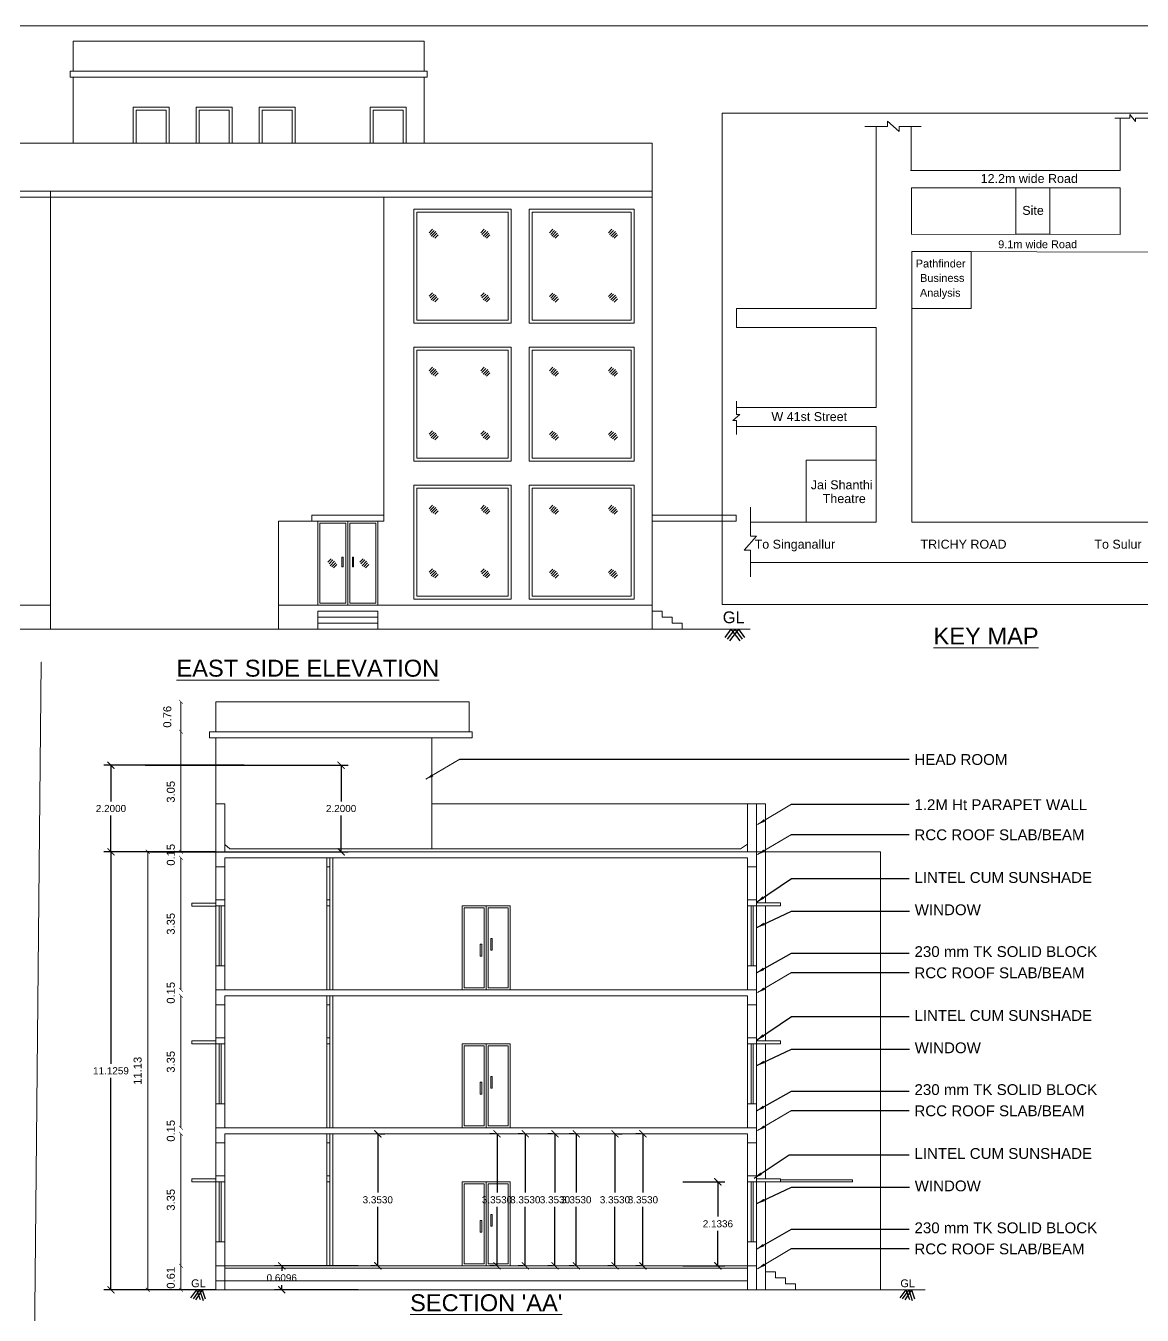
# Model space of a CAD drawing. Header units: metres. Extents: x -1560643 to -1560434, y 43491 to 43663.
# Drawn here: x -1560611.24 to -1560582.87, y 43516.43 to 43549.18 of the extents above; entities that cross this region are included whole.
import ezdxf
from ezdxf.enums import TextEntityAlignment as Align

# ---------------------------------------------------------------- set-up
doc = ezdxf.new("R2010")
doc.units = ezdxf.units.M
doc.header["$LTSCALE"] = 750
doc.header["$MEASUREMENT"] = 0
doc.header["$PDMODE"] = 35
doc.header["$PDSIZE"] = 50
doc.layers.get('0').update_dxf_attribs({"lineweight": 5})
doc.layers.get('Defpoints').update_dxf_attribs({"lineweight": 0})
for name, color, linetype, lineweight in [('BLK_1_FLR_0_DRINKING_WATER', 7, 'Continuous', 5), ('BLK_1_MUMTY_HT', 83, 'Continuous', 0), ('LOCATION_PLAN', 7, 'Continuous', 0)]:
    doc.layers.add(name, color=color, linetype=linetype, lineweight=lineweight)
for name, color, linetype in [('BLK_1_FLR_0_REGULAR_ROOM_1', 117, 'Continuous'), ('BLK_1_FLR_0_WATER_CLOSET', 213, 'Continuous'), ('BLK_1_FLR_1_AC_ROOM_1', 117, 'Continuous'), ('BLK_1_HT_OF_BLDG', 5, 'Continuous'), ('BLK_1_PLINTH_HEIGHT', 7, 'Continuous'), ('BLK_1_STAIR_HEADROOM', 55, 'Continuous'), ('BLK_n_SHADE_OVERHANG', 3, 'Continuous')]:
    doc.layers.add(name, color=color, linetype=linetype)
doc.styles.add('bold', font='arial.ttf')
doc.styles.add('bold - t', font='arial.ttf', dxfattribs={"height": 9})
doc.styles.add('cent', font='arial.ttf', dxfattribs={"height": 8})
doc.styles.add('regular', font='arial.ttf', dxfattribs={"height": 15})
doc.styles.get("Standard").update_dxf_attribs({"font": 'arial.ttf'})
doc.dimstyles.get("Standard").update_dxf_attribs({"dimtxt": 0.18, "dimasz": 0.18, "dimexe": 0.18, "dimexo": 0.0625, "dimgap": 0.09, "dimtad": 1, "dimtih": 1, "dimtoh": 1, "dimdec": 4, "dimzin": 0, "dimdsep": 46, "dimtxsty": 'Standard', "dimblk": 'ARCHTICK', "dimcen": 0.09, "dimadec": 0, "dimazin": 0, "dimtfac": 1, "dimtdec": 4, "dimtofl": 0, "dimtmove": 0, "dimatfit": 3, "dimldrblk": 'ARCHTICK', "dimfxl": 0, "dimtolj": 1, "dimtzin": 0, "dimarcsym": 0})

# ---------------------------------------------------------------- blocks, each defined once
blk = doc.blocks.new('_ArchTick')
at = {"color": 0, "linetype": 'ByBlock', "const_width": 0.15}
blk.add_lwpolyline([(-0.5, -0.5), (0.5, 0.5)], dxfattribs=at)
blk = doc.blocks.new('*D2')
at = {"layer": 'BLK_1_STAIR_HEADROOM', "color": 0, "lineweight": -2}
for p, q in [((-1560608.207, 43530.402), (-1560603.047, 43530.402)), ((-1560603.227, 43530.402), (-1560603.227, 43529.484)), ((-1560603.227, 43528.202), (-1560603.227, 43529.121)), ((-1560608.084, 43528.202), (-1560603.047, 43528.202))]:
    blk.add_line(p, q, dxfattribs=at)
at = {"layer": 'Defpoints', "color": 0}
for p in [(-1560608.27, 43530.402, 0.001), (-1560603.227, 43530.402), (-1560608.146, 43528.202)]:
    blk.add_point(p, dxfattribs=at)
at = {"layer": 'BLK_1_STAIR_HEADROOM', "color": 0, "lineweight": -2, "xscale": 0.18, "yscale": 0.18, "zscale": 0.18}
for p, rotation in [((-1560603.227, 43530.402), 90), ((-1560603.227, 43528.202), 270)]:
    blk.add_blockref('_ArchTick', p, dxfattribs=dict(at, rotation=rotation))
at = {"layer": 'BLK_1_STAIR_HEADROOM', "color": 0, "insert": (-1560603.227, 43529.302), "char_height": 0.18, "attachment_point": 5}
blk.add_mtext('\\A1;2.2000', dxfattribs=at)
blk = doc.blocks.new('*D3')
at = {"layer": 'BLK_1_HT_OF_BLDG', "color": 0, "lineweight": -2}
for p, q in [((-1560606.412, 43528.202), (-1560609.254, 43528.202)), ((-1560609.074, 43528.202), (-1560609.074, 43522.821)), ((-1560609.074, 43517.077), (-1560609.074, 43522.458)), ((-1560606.412, 43517.077), (-1560609.254, 43517.077))]:
    blk.add_line(p, q, dxfattribs=at)
at = {"layer": 'Defpoints', "color": 0}
for p in [(-1560609.074, 43528.202), (-1560606.349, 43528.202, 0.005), (-1560606.349, 43517.077)]:
    blk.add_point(p, dxfattribs=at)
at = {"layer": 'BLK_1_HT_OF_BLDG', "color": 0, "lineweight": -2, "xscale": 0.18, "yscale": 0.18, "zscale": 0.18}
for p, rotation in [((-1560609.074, 43528.202), 90), ((-1560609.074, 43517.077), 270)]:
    blk.add_blockref('_ArchTick', p, dxfattribs=dict(at, rotation=rotation))
at = {"layer": 'BLK_1_HT_OF_BLDG', "color": 0, "insert": (-1560609.074, 43522.64), "char_height": 0.18, "attachment_point": 5}
blk.add_mtext('\\A1;11.1259', dxfattribs=at)
blk = doc.blocks.new('*D4')
at = {"layer": 'BLK_1_MUMTY_HT', "color": 0, "lineweight": -2}
for p, q in [((-1560605.69, 43530.402), (-1560609.254, 43530.402)), ((-1560609.074, 43530.402), (-1560609.074, 43529.484)), ((-1560609.074, 43528.202), (-1560609.074, 43529.121)), ((-1560607.025, 43528.202), (-1560609.254, 43528.202))]:
    blk.add_line(p, q, dxfattribs=at)
at = {"layer": 'Defpoints', "color": 0}
for p in [(-1560609.074, 43530.402), (-1560605.627, 43530.402, 0.005), (-1560606.963, 43528.202)]:
    blk.add_point(p, dxfattribs=at)
at = {"layer": 'BLK_1_MUMTY_HT', "color": 0, "lineweight": -2, "xscale": 0.18, "yscale": 0.18, "zscale": 0.18}
for p, rotation in [((-1560609.074, 43530.402), 90), ((-1560609.074, 43528.202), 270)]:
    blk.add_blockref('_ArchTick', p, dxfattribs=dict(at, rotation=rotation))
at = {"layer": 'BLK_1_MUMTY_HT', "color": 0, "insert": (-1560609.074, 43529.302), "char_height": 0.18, "attachment_point": 5}
blk.add_mtext('\\A1;2.2000', dxfattribs=at)
blk = doc.blocks.new('*D5')
at = {"layer": 'BLK_1_FLR_0_WATER_CLOSET', "color": 0, "lineweight": -2}
for p, q in [((-1560602.295, 43521.039), (-1560602.295, 43519.545)), ((-1560602.233, 43521.039), (-1560602.115, 43521.039)), ((-1560602.295, 43517.686), (-1560602.295, 43519.181)), ((-1560602.358, 43517.686), (-1560602.475, 43517.686))]:
    blk.add_line(p, q, dxfattribs=at)
at = {"layer": 'Defpoints', "color": 0}
for p in [(-1560602.295, 43521.039), (-1560602.295, 43521.039), (-1560602.295, 43517.686)]:
    blk.add_point(p, dxfattribs=at)
at = {"layer": 'BLK_1_FLR_0_WATER_CLOSET', "color": 0, "lineweight": -2, "xscale": 0.18, "yscale": 0.18, "zscale": 0.18}
for p, rotation in [((-1560602.295, 43521.039), 90), ((-1560602.295, 43517.686), 270)]:
    blk.add_blockref('_ArchTick', p, dxfattribs=dict(at, rotation=rotation))
at = {"layer": 'BLK_1_FLR_0_WATER_CLOSET', "color": 0, "insert": (-1560602.295, 43519.363), "char_height": 0.18, "attachment_point": 5}
blk.add_mtext('\\A1;3.3530', dxfattribs=at)
blk = doc.blocks.new('*D6')
at = {"layer": 'BLK_n_SHADE_OVERHANG', "color": 0, "lineweight": -2}
for p, q in [((-1560594.548, 43519.82), (-1560593.474, 43519.82)), ((-1560593.654, 43519.82), (-1560593.654, 43518.935)), ((-1560593.654, 43517.686), (-1560593.654, 43518.571)), ((-1560594.548, 43517.686), (-1560593.474, 43517.686))]:
    blk.add_line(p, q, dxfattribs=at)
at = {"layer": 'Defpoints', "color": 0}
for p in [(-1560594.611, 43519.82), (-1560594.611, 43517.686), (-1560593.654, 43517.686)]:
    blk.add_point(p, dxfattribs=at)
at = {"layer": 'BLK_n_SHADE_OVERHANG', "color": 0, "lineweight": -2, "xscale": 0.18, "yscale": 0.18, "zscale": 0.18}
for p, rotation in [((-1560593.654, 43519.82), 90), ((-1560593.654, 43517.686), 270)]:
    blk.add_blockref('_ArchTick', p, dxfattribs=dict(at, rotation=rotation))
at = {"layer": 'BLK_n_SHADE_OVERHANG', "color": 0, "insert": (-1560593.654, 43518.753), "char_height": 0.18, "attachment_point": 5}
blk.add_mtext('\\A1;2.1336', dxfattribs=at)
blk = doc.blocks.new('*D7')
at = {"layer": 'BLK_1_PLINTH_HEIGHT', "color": 0, "linetype": 'ByBlock', "lineweight": -2}
for p, q in [((-1560602.791, 43517.686), (-1560604.915, 43517.686)), ((-1560604.735, 43517.686), (-1560604.735, 43517.563)), ((-1560602.791, 43517.077), (-1560604.915, 43517.077)), ((-1560604.735, 43517.077), (-1560604.735, 43517.199))]:
    blk.add_line(p, q, dxfattribs=at)
at = {"layer": 'Defpoints', "color": 0, "linetype": 'ByBlock'}
for p in [(-1560604.735, 43517.686), (-1560602.729, 43517.686), (-1560602.729, 43517.077)]:
    blk.add_point(p, dxfattribs=at)
at = {"layer": 'BLK_1_PLINTH_HEIGHT', "color": 0, "linetype": 'ByBlock', "lineweight": -2, "xscale": 0.18, "yscale": 0.18, "zscale": 0.18}
for p, rotation in [((-1560604.735, 43517.686), 90), ((-1560604.735, 43517.077), 270)]:
    blk.add_blockref('_ArchTick', p, dxfattribs=dict(at, rotation=rotation))
at = {"layer": 'BLK_1_PLINTH_HEIGHT', "color": 0, "linetype": 'ByBlock', "insert": (-1560604.735, 43517.381), "char_height": 0.18, "attachment_point": 5}
blk.add_mtext('\\A1;0.6096', dxfattribs=at)
blk = doc.blocks.new('*D24')
at = {"layer": 'BLK_1_FLR_0_WATER_CLOSET', "color": 0, "lineweight": -2}
for p, q in [((-1560599.328, 43521.039), (-1560599.446, 43521.039)), ((-1560599.266, 43521.039), (-1560599.266, 43519.545)), ((-1560599.266, 43517.686), (-1560599.266, 43519.181)), ((-1560599.328, 43517.686), (-1560599.446, 43517.686))]:
    blk.add_line(p, q, dxfattribs=at)
at = {"layer": 'Defpoints', "color": 0}
for p in [(-1560599.266, 43521.039), (-1560599.266, 43521.039), (-1560599.266, 43517.686)]:
    blk.add_point(p, dxfattribs=at)
at = {"layer": 'BLK_1_FLR_0_WATER_CLOSET', "color": 0, "lineweight": -2, "xscale": 0.18, "yscale": 0.18, "zscale": 0.18}
for p, rotation in [((-1560599.266, 43521.039), 90), ((-1560599.266, 43517.686), 270)]:
    blk.add_blockref('_ArchTick', p, dxfattribs=dict(at, rotation=rotation))
at = {"layer": 'BLK_1_FLR_0_WATER_CLOSET', "color": 0, "insert": (-1560599.266, 43519.363), "char_height": 0.18, "attachment_point": 5}
blk.add_mtext('\\A1;3.3530', dxfattribs=at)
blk = doc.blocks.new('*D25')
at = {"layer": 'BLK_1_FLR_0_WATER_CLOSET', "color": 0, "lineweight": -2}
for p, q in [((-1560598.61, 43521.039), (-1560598.728, 43521.039)), ((-1560598.548, 43521.039), (-1560598.548, 43519.545)), ((-1560598.548, 43517.686), (-1560598.548, 43519.181)), ((-1560598.61, 43517.686), (-1560598.728, 43517.686))]:
    blk.add_line(p, q, dxfattribs=at)
at = {"layer": 'Defpoints', "color": 0}
for p in [(-1560598.548, 43521.039), (-1560598.548, 43521.039), (-1560598.548, 43517.686)]:
    blk.add_point(p, dxfattribs=at)
at = {"layer": 'BLK_1_FLR_0_WATER_CLOSET', "color": 0, "lineweight": -2, "xscale": 0.18, "yscale": 0.18, "zscale": 0.18}
for p, rotation in [((-1560598.548, 43521.039), 90), ((-1560598.548, 43517.686), 270)]:
    blk.add_blockref('_ArchTick', p, dxfattribs=dict(at, rotation=rotation))
at = {"layer": 'BLK_1_FLR_0_WATER_CLOSET', "color": 0, "insert": (-1560598.548, 43519.363), "char_height": 0.18, "attachment_point": 5}
blk.add_mtext('\\A1;3.3530', dxfattribs=at)
blk = doc.blocks.new('*D26')
at = {"layer": 'BLK_1_FLR_0_WATER_CLOSET', "color": 0, "lineweight": -2}
for p, q in [((-1560597.857, 43521.039), (-1560597.974, 43521.039)), ((-1560597.794, 43521.039), (-1560597.794, 43519.545)), ((-1560597.794, 43517.686), (-1560597.794, 43519.181)), ((-1560597.857, 43517.686), (-1560597.974, 43517.686))]:
    blk.add_line(p, q, dxfattribs=at)
at = {"layer": 'Defpoints', "color": 0}
for p in [(-1560597.794, 43521.039), (-1560597.794, 43521.039), (-1560597.794, 43517.686)]:
    blk.add_point(p, dxfattribs=at)
at = {"layer": 'BLK_1_FLR_0_WATER_CLOSET', "color": 0, "lineweight": -2, "xscale": 0.18, "yscale": 0.18, "zscale": 0.18}
for p, rotation in [((-1560597.794, 43521.039), 90), ((-1560597.794, 43517.686), 270)]:
    blk.add_blockref('_ArchTick', p, dxfattribs=dict(at, rotation=rotation))
at = {"layer": 'BLK_1_FLR_0_WATER_CLOSET', "color": 0, "insert": (-1560597.794, 43519.363), "char_height": 0.18, "attachment_point": 5}
blk.add_mtext('\\A1;3.3530', dxfattribs=at)
blk = doc.blocks.new('*D27')
at = {"layer": 'BLK_1_FLR_0_WATER_CLOSET', "color": 0, "lineweight": -2}
for p, q in [((-1560597.314, 43521.039), (-1560597.431, 43521.039)), ((-1560597.251, 43521.039), (-1560597.251, 43519.545)), ((-1560597.251, 43517.686), (-1560597.251, 43519.181)), ((-1560597.314, 43517.686), (-1560597.431, 43517.686))]:
    blk.add_line(p, q, dxfattribs=at)
at = {"layer": 'Defpoints', "color": 0}
for p in [(-1560597.251, 43521.039), (-1560597.251, 43521.039), (-1560597.251, 43517.686)]:
    blk.add_point(p, dxfattribs=at)
at = {"layer": 'BLK_1_FLR_0_WATER_CLOSET', "color": 0, "lineweight": -2, "xscale": 0.18, "yscale": 0.18, "zscale": 0.18}
for p, rotation in [((-1560597.251, 43521.039), 90), ((-1560597.251, 43517.686), 270)]:
    blk.add_blockref('_ArchTick', p, dxfattribs=dict(at, rotation=rotation))
at = {"layer": 'BLK_1_FLR_0_WATER_CLOSET', "color": 0, "insert": (-1560597.251, 43519.363), "char_height": 0.18, "attachment_point": 5}
blk.add_mtext('\\A1;3.3530', dxfattribs=at)
blk = doc.blocks.new('*D31')
at = {"layer": 'BLK_1_FLR_0_REGULAR_ROOM_1', "color": 0, "lineweight": -2}
for p, q in [((-1560595.621, 43521.039), (-1560595.739, 43521.039)), ((-1560595.559, 43521.039), (-1560595.559, 43519.545)), ((-1560595.559, 43517.686), (-1560595.559, 43519.181)), ((-1560595.621, 43517.686), (-1560595.739, 43517.686))]:
    blk.add_line(p, q, dxfattribs=at)
at = {"layer": 'Defpoints', "color": 0}
for p in [(-1560595.559, 43521.039), (-1560595.559, 43521.039), (-1560595.559, 43517.686)]:
    blk.add_point(p, dxfattribs=at)
at = {"layer": 'BLK_1_FLR_0_REGULAR_ROOM_1', "color": 0, "lineweight": -2, "xscale": 0.18, "yscale": 0.18, "zscale": 0.18}
for p, rotation in [((-1560595.559, 43521.039), 90), ((-1560595.559, 43517.686), 270)]:
    blk.add_blockref('_ArchTick', p, dxfattribs=dict(at, rotation=rotation))
at = {"layer": 'BLK_1_FLR_0_REGULAR_ROOM_1', "color": 0, "insert": (-1560595.559, 43519.363), "char_height": 0.18, "attachment_point": 5}
blk.add_mtext('\\A1;3.3530', dxfattribs=at)
blk = doc.blocks.new('*D34')
at = {"layer": 'BLK_1_FLR_1_AC_ROOM_1', "color": 0, "lineweight": -2}
for p, q in [((-1560596.27, 43521.039), (-1560596.27, 43519.545)), ((-1560596.208, 43521.039), (-1560596.09, 43521.039)), ((-1560596.27, 43517.686), (-1560596.27, 43519.181)), ((-1560596.333, 43517.686), (-1560596.45, 43517.686))]:
    blk.add_line(p, q, dxfattribs=at)
at = {"layer": 'Defpoints', "color": 0}
for p in [(-1560596.27, 43521.039), (-1560596.27, 43521.039), (-1560596.27, 43517.686)]:
    blk.add_point(p, dxfattribs=at)
at = {"layer": 'BLK_1_FLR_1_AC_ROOM_1', "color": 0, "lineweight": -2, "xscale": 0.18, "yscale": 0.18, "zscale": 0.18}
for p, rotation in [((-1560596.27, 43521.039), 90), ((-1560596.27, 43517.686), 270)]:
    blk.add_blockref('_ArchTick', p, dxfattribs=dict(at, rotation=rotation))
at = {"layer": 'BLK_1_FLR_1_AC_ROOM_1', "color": 0, "insert": (-1560596.27, 43519.363), "char_height": 0.18, "attachment_point": 5}
blk.add_mtext('\\A1;3.3530', dxfattribs=at)
blk = doc.blocks.new('A$C52BB42CC')
at = {"linetype": 'ByBlock'}
for p, q in [((2934.9, 2315.5), (0, 2315.5)), ((2120.9, 2220), (2120.9, 2214.8)), ((2132.5, 2209.6), (2120.9, 2220)), ((2348.2, 2223.2), (2363.1, 2223.2)), ((2353.5, 2223.2), (2353.5, 2170.8)), ((2363.1, 2226.7), (2363.1, 2223.2)), ((2363.1, 2226.7), (2368.9, 2219.6)), ((2368.9, 2223.2), (2381.5, 2223.2)), ((2368.9, 2223.2), (2368.9, 2219.6)), ((2098.2, 2214.8), (2120.9, 2214.8)), ((2109.4, 2032.8), (2109.4, 2214.8)), ((2132.5, 2214.8), (2154.4, 2214.8)), ((2132.5, 2214.8), (2132.5, 2209.6)), ((2144.4, 2170.8), (2144.4, 2214.8)), ((2144, 2170.8), (2353.5, 2170.8)), ((2144.8, 2153.4), (2353.5, 2153.4)), ((2144.8, 2153.4), (2144.8, 2107.1)), ((2353.5, 2153.4), (2353.5, 2106.7)), ((2144.4, 2107.1), (2353.5, 2106.7)), ((2145.3, 1819.1), (2145.3, 2089.7)), ((2145.3, 2089.7), (2395.3, 2089.2)), ((2109.4, 2032.8), (1969.7, 2032.8)), ((1969.7, 2032.8), (1969.7, 2013.7)), ((2109.4, 2013.7), (1969.7, 2013.7)), ((2109.4, 1933.8), (2109.4, 2013.7)), ((1969.7, 1926.7), (1969.7, 1940.1)), ((1966.1, 1920.9), (1973.2, 1926.7)), ((2109.4, 1933.8), (1969.7, 1933.8)), ((1969.7, 1926.7), (1973.2, 1926.7)), ((1966.1, 1920.9), (1969.7, 1920.9)), ((1969.7, 1906.8), (1969.7, 1920.9)), ((2109.4, 1914.7), (1969.7, 1914.7)), ((2109.4, 1819.1), (2109.4, 1914.7)), ((1983.7, 1834.1), (1983.7, 1805)), ((1983.7, 1819.1), (2109.4, 1819.1)), ((2145.3, 1819.1), (2389.4, 1819.1)), ((1977.5, 1791), (1989.9, 1805)), ((1983.7, 1805), (1989.9, 1805)), ((1977.5, 1791), (1983.7, 1791)), ((1983.7, 1791), (1983.7, 1764.5)), ((1983.7, 1778.8), (2389.4, 1778.8))]:
    blk.add_line(p, q, dxfattribs=at)
for p, q in [((1306.4, 2270), (1306.4, 2300)), ((1306.4, 2300), (1657.5, 2300)), ((1657.5, 2270), (1657.5, 2300)), ((1303.4, 2270), (1660.5, 2270)), ((1303.4, 2270), (1303.4, 2264)), ((1660.5, 2270), (1660.5, 2264)), ((1303.4, 2264), (1660.5, 2264)), ((1306.4, 2198), (1306.4, 2264)), ((1657.5, 2264), (1657.5, 2198)), ((1366.4, 2234), (1402.4, 2234)), ((1366.4, 2234), (1366.4, 2198)), ((1369.4, 2231), (1399.4, 2231)), ((1369.4, 2231), (1369.4, 2198)), ((1399.4, 2231), (1399.4, 2198)), ((1402.4, 2234), (1402.4, 2198)), ((1429.4, 2234), (1465.4, 2234)), ((1429.4, 2234), (1429.4, 2198)), ((1432.4, 2231), (1462.4, 2231)), ((1432.4, 2231), (1432.4, 2198)), ((1462.4, 2231), (1462.4, 2198)), ((1465.4, 2234), (1465.4, 2198)), ((1492.4, 2234), (1528.4, 2234)), ((1492.4, 2234), (1492.4, 2198)), ((1495.4, 2231), (1525.4, 2231)), ((1495.4, 2231), (1495.4, 2198)), ((1525.4, 2231), (1525.4, 2198)), ((1528.4, 2234), (1528.4, 2198)), ((1603.5, 2234), (1639.5, 2234)), ((1603.5, 2234), (1603.5, 2198)), ((1606.5, 2231), (1636.5, 2231)), ((1606.5, 2231), (1606.5, 2198)), ((1636.5, 2231), (1636.5, 2198)), ((1639.5, 2234), (1639.5, 2198)), ((62.4, 2198), (1885.5, 2198)), ((1885.5, 1712), (1885.5, 2198)), ((62.4, 2150), (1885.5, 2150)), ((62.4, 2144), (1885.5, 2144)), ((1283.8, 2150), (1283.8, 1712)), ((1617, 2144), (1617, 1820)), ((1744.5, 2132), (1647, 2132)), ((1647, 2132), (1647, 2018)), ((1741.5, 2129), (1650, 2129)), ((1650, 2129), (1650, 2021)), ((1741.5, 2021), (1741.5, 2129)), ((1744.5, 2018), (1744.5, 2132)), ((1762.5, 2132), (1867.5, 2132)), ((1867.5, 2132), (1762.5, 2132)), ((1762.5, 2132), (1762.5, 2018)), ((1864.5, 2129), (1765.5, 2129)), ((1765.5, 2129), (1765.5, 2021)), ((1864.5, 2021), (1864.5, 2129)), ((1867.5, 2018), (1867.5, 2132)), ((1662.4, 2108.6), (1665.7, 2112)), ((1663.5, 2106.9), (1667.4, 2110.9)), ((1664.6, 2105.2), (1669.1, 2109.7)), ((1666.3, 2104.1), (1670.3, 2108)), ((1668, 2103), (1671.4, 2106.3)), ((1714.2, 2108.6), (1717.5, 2112)), ((1715.3, 2106.9), (1719.2, 2110.9)), ((1716.5, 2105.2), (1721, 2109.7)), ((1718.2, 2104.1), (1722.1, 2108)), ((1719.9, 2103), (1723.2, 2106.3)), ((1782.9, 2108.6), (1786.2, 2112)), ((1784, 2106.9), (1787.9, 2110.9)), ((1785.1, 2105.2), (1789.6, 2109.7)), ((1786.8, 2104.1), (1790.7, 2108)), ((1788.5, 2103), (1791.9, 2106.3)), ((1841.9, 2108.6), (1845.2, 2112)), ((1843, 2106.9), (1847, 2110.9)), ((1844.2, 2105.2), (1848.7, 2109.7)), ((1845.9, 2104.1), (1849.8, 2108)), ((1847.6, 2103), (1850.9, 2106.3)), ((1662.4, 2045), (1665.7, 2048.3)), ((1663.5, 2043.3), (1667.4, 2047.2)), ((1664.6, 2041.6), (1669.1, 2046.1)), ((1666.3, 2040.5), (1670.3, 2044.4)), ((1668, 2039.3), (1671.4, 2042.7)), ((1714.2, 2045), (1717.5, 2048.3)), ((1715.3, 2043.3), (1719.2, 2047.2)), ((1716.5, 2041.6), (1721, 2046.1)), ((1718.2, 2040.5), (1722.1, 2044.4)), ((1719.9, 2039.3), (1723.2, 2042.7)), ((1782.9, 2044.9), (1786.2, 2048.2)), ((1784, 2043.2), (1787.9, 2047.1)), ((1785.1, 2041.5), (1789.6, 2046)), ((1786.8, 2040.3), (1790.7, 2044.3)), ((1788.5, 2039.2), (1791.9, 2042.6)), ((1841.9, 2044.9), (1845.2, 2048.2)), ((1843, 2043.2), (1847, 2047.1)), ((1844.2, 2041.5), (1848.7, 2046)), ((1845.9, 2040.3), (1849.8, 2044.3)), ((1847.6, 2039.2), (1850.9, 2042.6)), ((1744.5, 2018), (1647, 2018)), ((1650, 2021), (1741.5, 2021)), ((1762.5, 2018), (1867.5, 2018)), ((1762.5, 2018), (1867.5, 2018)), ((1765.5, 2021), (1864.5, 2021)), ((1744.5, 1994), (1647, 1994)), ((1647, 1994), (1647, 1880)), ((1741.5, 1991), (1650, 1991)), ((1650, 1991), (1650, 1883)), ((1741.5, 1883), (1741.5, 1991)), ((1744.5, 1880), (1744.5, 1994)), ((1762.5, 1994), (1867.5, 1994)), ((1867.5, 1994), (1762.5, 1994)), ((1762.5, 1994), (1762.5, 1880)), ((1864.5, 1991), (1765.5, 1991)), ((1765.5, 1991), (1765.5, 1883)), ((1864.5, 1883), (1864.5, 1991)), ((1867.5, 1880), (1867.5, 1994)), ((1662.4, 1970.6), (1665.7, 1974)), ((1663.5, 1968.9), (1667.4, 1972.9)), ((1714.2, 1970.6), (1717.5, 1974)), ((1715.3, 1968.9), (1719.2, 1972.9)), ((1782.9, 1970.6), (1786.2, 1974)), ((1784, 1968.9), (1787.9, 1972.9)), ((1841.9, 1970.6), (1845.2, 1974)), ((1843, 1968.9), (1847, 1972.9)), ((1664.6, 1967.2), (1669.1, 1971.7)), ((1666.3, 1966.1), (1670.3, 1970)), ((1668, 1965), (1671.4, 1968.3)), ((1716.5, 1967.2), (1721, 1971.7)), ((1718.2, 1966.1), (1722.1, 1970)), ((1719.9, 1965), (1723.2, 1968.3)), ((1785.1, 1967.2), (1789.6, 1971.7)), ((1786.8, 1966.1), (1790.7, 1970)), ((1788.5, 1965), (1791.9, 1968.3)), ((1844.2, 1967.2), (1848.7, 1971.7)), ((1845.9, 1966.1), (1849.8, 1970)), ((1847.6, 1965), (1850.9, 1968.3)), ((1662.4, 1907), (1665.7, 1910.3)), ((1663.5, 1905.3), (1667.4, 1909.2)), ((1714.2, 1907), (1717.5, 1910.3)), ((1715.3, 1905.3), (1719.2, 1909.2)), ((1782.9, 1906.9), (1786.2, 1910.2)), ((1784, 1905.2), (1787.9, 1909.1)), ((1841.9, 1906.9), (1845.2, 1910.2)), ((1843, 1905.2), (1847, 1909.1)), ((1664.6, 1903.6), (1669.1, 1908.1)), ((1666.3, 1902.5), (1670.3, 1906.4)), ((1668, 1901.3), (1671.4, 1904.7)), ((1716.5, 1903.6), (1721, 1908.1)), ((1718.2, 1902.5), (1722.1, 1906.4)), ((1719.9, 1901.3), (1723.2, 1904.7)), ((1785.1, 1903.5), (1789.6, 1908)), ((1786.8, 1902.3), (1790.7, 1906.3)), ((1788.5, 1901.2), (1791.9, 1904.6)), ((1844.2, 1903.5), (1848.7, 1908)), ((1845.9, 1902.3), (1849.8, 1906.3)), ((1847.6, 1901.2), (1850.9, 1904.6)), ((1650, 1883), (1741.5, 1883)), ((1765.5, 1883), (1864.5, 1883)), ((1744.5, 1880), (1647, 1880)), ((1762.5, 1880), (1867.5, 1880)), ((1762.5, 1880), (1867.5, 1880)), ((1744.5, 1856), (1647, 1856)), ((1647, 1856), (1647, 1742)), ((1741.5, 1853), (1650, 1853)), ((1650, 1853), (1650, 1745)), ((1741.5, 1745), (1741.5, 1853)), ((1744.5, 1742), (1744.5, 1856)), ((1762.5, 1856), (1867.5, 1856)), ((1867.5, 1856), (1762.5, 1856)), ((1762.5, 1856), (1762.5, 1742)), ((1864.5, 1853), (1765.5, 1853)), ((1765.5, 1853), (1765.5, 1745)), ((1864.5, 1745), (1864.5, 1853)), ((1867.5, 1742), (1867.5, 1856)), ((1662.4, 1832.6), (1665.7, 1836)), ((1663.5, 1830.9), (1667.4, 1834.9)), ((1664.6, 1829.2), (1669.1, 1833.7)), ((1666.3, 1828.1), (1670.3, 1832)), ((1714.2, 1832.6), (1717.5, 1836)), ((1715.3, 1830.9), (1719.2, 1834.9)), ((1716.5, 1829.2), (1721, 1833.7)), ((1718.2, 1828.1), (1722.1, 1832)), ((1782.9, 1832.6), (1786.2, 1836)), ((1784, 1830.9), (1787.9, 1834.9)), ((1785.1, 1829.2), (1789.6, 1833.7)), ((1786.8, 1828.1), (1790.7, 1832)), ((1841.9, 1832.6), (1845.2, 1836)), ((1843, 1830.9), (1847, 1834.9)), ((1844.2, 1829.2), (1848.7, 1833.7)), ((1845.9, 1828.1), (1849.8, 1832)), ((1511.9, 1820), (1617, 1820)), ((1511.9, 1820), (1511.9, 1712)), ((1545, 1826), (1617, 1826)), ((1545, 1826), (1545, 1820)), ((1551, 1820), (1551, 1736)), ((1553, 1738), (1553, 1818)), ((1553, 1818), (1579, 1818)), ((1579, 1818), (1579, 1738)), ((1581, 1820), (1581, 1736)), ((1583, 1738), (1583, 1818)), ((1583, 1818), (1609, 1818)), ((1609, 1818), (1609, 1738)), ((1611, 1820), (1611, 1736)), ((1611, 1820), (1611, 1736)), ((1668, 1827), (1671.4, 1830.3)), ((1719.9, 1827), (1723.2, 1830.3)), ((1788.5, 1827), (1791.9, 1830.3)), ((1847.6, 1827), (1850.9, 1830.3)), ((1885.5, 1826), (1969.5, 1826)), ((1885.5, 1820), (1969.5, 1820)), ((1969.5, 1826), (1969.5, 1820)), ((1561.2, 1779), (1564.5, 1782.4)), ((1562.3, 1777.3), (1566.2, 1781.3)), ((1563.4, 1775.6), (1567.9, 1780.1)), ((1575.1, 1774.4), (1575.1, 1784)), ((1575.1, 1784), (1576.3, 1784)), ((1576.3, 1784), (1576.3, 1774.4)), ((1586.9, 1784), (1585.8, 1784)), ((1585.8, 1784), (1585.8, 1774.4)), ((1586.9, 1774.4), (1586.9, 1784)), ((1593, 1779), (1596.3, 1782.4)), ((1594.1, 1777.3), (1598.1, 1781.3)), ((1595.3, 1775.6), (1599.8, 1780.1)), ((1565.1, 1774.5), (1569, 1778.4)), ((1566.8, 1773.4), (1570.2, 1776.7)), ((1576.3, 1774.4), (1575.1, 1774.4)), ((1585.8, 1774.4), (1586.9, 1774.4)), ((1597, 1774.5), (1600.9, 1778.4)), ((1598.7, 1773.4), (1602, 1776.7)), ((1662.4, 1769), (1665.7, 1772.3)), ((1663.5, 1767.3), (1667.4, 1771.2)), ((1664.6, 1765.6), (1669.1, 1770.1)), ((1666.3, 1764.5), (1670.3, 1768.4)), ((1668, 1763.3), (1671.4, 1766.7)), ((1714.2, 1769), (1717.5, 1772.3)), ((1715.3, 1767.3), (1719.2, 1771.2)), ((1716.5, 1765.6), (1721, 1770.1)), ((1718.2, 1764.5), (1722.1, 1768.4)), ((1719.9, 1763.3), (1723.2, 1766.7)), ((1782.9, 1768.9), (1786.2, 1772.2)), ((1784, 1767.2), (1787.9, 1771.1)), ((1785.1, 1765.5), (1789.6, 1770)), ((1786.8, 1764.3), (1790.7, 1768.3)), ((1788.5, 1763.2), (1791.9, 1766.6)), ((1841.9, 1768.9), (1845.2, 1772.2)), ((1843, 1767.2), (1847, 1771.1)), ((1844.2, 1765.5), (1848.7, 1770)), ((1845.9, 1764.3), (1849.8, 1768.3)), ((1847.6, 1763.2), (1850.9, 1766.6)), ((1744.5, 1742), (1647, 1742)), ((1650, 1745), (1741.5, 1745)), ((1762.5, 1742), (1867.5, 1742)), ((1762.5, 1742), (1867.5, 1742)), ((1765.5, 1745), (1864.5, 1745)), ((155.4, 1736), (1283.8, 1736)), ((1511.9, 1736), (1885.5, 1736)), ((1551, 1736), (1611, 1736)), ((1551, 1730), (1611, 1730)), ((1551, 1730), (1551, 1712)), ((1579, 1738), (1553, 1738)), ((1609, 1738), (1583, 1738)), ((1611, 1730), (1611, 1712)), ((1885.5, 1730), (1895.5, 1730)), ((1895.5, 1724), (1895.5, 1730)), ((1551, 1724), (1611, 1724)), ((1551, 1718), (1611, 1718)), ((1895.5, 1724), (1905.5, 1724)), ((1905.5, 1718), (1905.5, 1724)), ((1905.5, 1718), (1915.5, 1718)), ((1915.5, 1712), (1915.5, 1718)), ((62.4, 1712), (1945.7, 1712)), ((1945.7, 1712), (1983.4, 1712)), ((1274.4, 1679.2), (1259.7, 172)), ((1274.4, 1679.2), (1274.6, 1679.2)), ((1414.2, 1609.5), (1414.2, 1639.5)), ((1449, 1609.5), (1449, 1639.5)), ((1449, 1639.5), (1702.5, 1639.5)), ((1702.5, 1609.5), (1702.5, 1639.5)), ((1414.2, 1489.5), (1414.2, 1609.5)), ((1442.7, 1609.5), (1705.5, 1609.5)), ((1442.7, 1609.5), (1442.7, 1603.5)), ((1442.7, 1603.5), (1705.5, 1603.5)), ((1449, 1189.5), (1449, 1603.5)), ((1665, 1492.5), (1665, 1603.5)), ((1705.5, 1609.5), (1705.5, 1603.5)), ((1693.1, 1582.2), (1659.1, 1562)), ((1458, 1537.5), (1449, 1537.5)), ((1458, 1489.5), (1458, 1537.5)), ((1665, 1537.5), (1999, 1537.5)), ((1981, 1489.5), (1981, 1537.5)), ((1990, 1351.5), (1990, 1537.5)), ((2024.8, 1537), (1990.9, 1516.7)), ((1999, 1438.6), (1999, 1537.5)), ((1458, 1496.8), (1463.2, 1492.5)), ((1973.8, 1492.5), (1981, 1497.2)), ((2024.8, 1506.9), (1990.9, 1486.7)), ((1381, 1489.5), (1381, 1051.5)), ((1414.2, 1489.5), (1414.2, 1493.5)), ((1414.2, 1483.5), (1414.2, 1479.5)), ((1414.2, 1351.5), (1414.2, 1483.5)), ((1990, 1489.5), (1449, 1489.5)), ((1458, 1351.5), (1458, 1483.5)), ((1981, 1483.5), (1458, 1483.5)), ((1973.8, 1492.5), (1463.2, 1492.5)), ((1560, 1351.5), (1560, 1483.5)), ((1563, 1351.5), (1563, 1483.5)), ((1566, 1351.5), (1566, 1483.5)), ((1981, 1351.5), (1981, 1483.5)), ((1990, 1489.5), (2114, 1489.5)), ((2114, 1051.5), (2114, 1489.5)), ((1458, 1474.5), (1449, 1474.5)), ((1563, 1474.5), (1560, 1474.5)), ((1990, 1474.5), (1981, 1474.5)), ((1425, 1435), (1425, 1438)), ((1425, 1438), (1449, 1438)), ((1449, 1435), (1425, 1435)), ((1458, 1441.6), (1449, 1441.6)), ((1458, 1435.6), (1449, 1435.6)), ((1458, 1435.6), (1449, 1435.6)), ((1452.4, 1375.6), (1452.4, 1435.6)), ((1454.4, 1375.6), (1454.4, 1435.6)), ((1563, 1441.6), (1560, 1441.6)), ((1563, 1435.6), (1560, 1435.6)), ((1695.5, 1435.6), (1695.5, 1351.6)), ((1743.5, 1435.6), (1695.5, 1435.6)), ((1697.5, 1353.6), (1697.5, 1433.6)), ((1697.5, 1433.6), (1717.5, 1433.6)), ((1717.5, 1433.6), (1717.5, 1353.6)), ((1719.5, 1435.6), (1719.5, 1351.6)), ((1721.5, 1353.6), (1721.5, 1433.6)), ((1721.5, 1433.6), (1741.5, 1433.6)), ((1741.5, 1433.6), (1741.5, 1353.6)), ((1743.5, 1435.6), (1743.5, 1351.6)), ((1990, 1441.6), (1981, 1441.6)), ((1990, 1435.6), (1981, 1435.6)), ((1990, 1435.6), (1981, 1435.6)), ((1984.4, 1375.6), (1984.4, 1435.6)), ((1986.4, 1375.6), (1986.4, 1435.6)), ((2014, 1438.6), (1990, 1438.6)), ((1990, 1435.6), (2014, 1435.6)), ((1999, 1300.6), (1999, 1435.6)), ((2014, 1435.6), (2014, 1438.6)), ((1713.4, 1397), (1715, 1397)), ((1713.4, 1385.2), (1713.4, 1397)), ((1715, 1397), (1715, 1385.2)), ((1725.6, 1402.9), (1724.1, 1402.9)), ((1724.1, 1402.9), (1724.1, 1391.1)), ((1725.6, 1391.1), (1725.6, 1402.9)), ((1715, 1385.2), (1713.4, 1385.2)), ((1724.1, 1391.1), (1725.6, 1391.1)), ((1449, 1375.6), (1458, 1375.6)), ((1990, 1375.6), (1981, 1375.6)), ((2024.8, 1368.9), (1990.9, 1348.7)), ((1414.2, 1351.5), (1414.2, 1355.5)), ((1414.2, 1345.5), (1414.2, 1341.5)), ((1414.2, 1213.5), (1414.2, 1345.5)), ((1449, 1051.5), (1449, 1351.5)), ((1990, 1351.5), (1449, 1351.5)), ((1458, 1213.5), (1458, 1345.5)), ((1981, 1345.5), (1458, 1345.5)), ((1560, 1213.5), (1560, 1345.5)), ((1563, 1213.5), (1563, 1345.5)), ((1566, 1213.5), (1566, 1345.5)), ((1717.5, 1353.6), (1697.5, 1353.6)), ((1741.5, 1353.6), (1721.5, 1353.6)), ((1981, 1213.5), (1981, 1345.5)), ((1990, 1213.5), (1990, 1351.5)), ((1458, 1336.5), (1449, 1336.5)), ((1563, 1336.5), (1560, 1336.5)), ((1990, 1336.5), (1981, 1336.5)), ((1458, 1303.6), (1449, 1303.6)), ((1563, 1303.6), (1560, 1303.6)), ((1990, 1303.6), (1981, 1303.6)), ((1425, 1297.6), (1425, 1300.6)), ((1425, 1300.6), (1449, 1300.6)), ((1449, 1297.6), (1425, 1297.6)), ((1458, 1297.6), (1449, 1297.6)), ((1458, 1297.6), (1449, 1297.6)), ((1452.4, 1237.6), (1452.4, 1297.6)), ((1454.4, 1237.6), (1454.4, 1297.6)), ((1563, 1297.6), (1560, 1297.6)), ((1695.5, 1297.6), (1695.5, 1213.6)), ((1743.5, 1297.6), (1695.5, 1297.6)), ((1697.5, 1215.6), (1697.5, 1295.6)), ((1697.5, 1295.6), (1717.5, 1295.6)), ((1717.5, 1295.6), (1717.5, 1215.6)), ((1719.5, 1297.6), (1719.5, 1213.6)), ((1721.5, 1215.6), (1721.5, 1295.6)), ((1721.5, 1295.6), (1741.5, 1295.6)), ((1741.5, 1295.6), (1741.5, 1215.6)), ((1743.5, 1297.6), (1743.5, 1213.6)), ((1990, 1297.6), (1981, 1297.6)), ((1990, 1297.6), (1981, 1297.6)), ((1984.4, 1237.6), (1984.4, 1297.6)), ((1986.4, 1237.6), (1986.4, 1297.6)), ((2014, 1300.6), (1990, 1300.6)), ((1990, 1297.6), (2014, 1297.6)), ((1999, 1162.5), (1999, 1297.6)), ((2014, 1297.6), (2014, 1300.6)), ((1725.6, 1264.9), (1724.1, 1264.9)), ((1724.1, 1264.9), (1724.1, 1253.1)), ((1725.6, 1253.1), (1725.6, 1264.9)), ((1713.4, 1259), (1715, 1259)), ((1713.4, 1247.2), (1713.4, 1259)), ((1715, 1259), (1715, 1247.2)), ((1724.1, 1253.1), (1725.6, 1253.1)), ((1715, 1247.2), (1713.4, 1247.2)), ((1458, 1237.6), (1449, 1237.6)), ((1990, 1237.6), (1981, 1237.6)), ((2024.8, 1230.9), (1990.9, 1210.7)), ((1414.2, 1213.5), (1414.2, 1217.5)), ((1990, 1213.5), (1449, 1213.5)), ((1717.5, 1215.6), (1697.5, 1215.6)), ((1741.5, 1215.6), (1721.5, 1215.6)), ((1990, 1051.5), (1990, 1213.5)), ((1414.2, 1207.5), (1414.2, 1203.5)), ((1414.2, 1075.5), (1414.2, 1207.5)), ((1458, 1051.5), (1458, 1207.5)), ((1981, 1207.5), (1458, 1207.5)), ((1560, 1075.5), (1560, 1207.5)), ((1563, 1075.5), (1563, 1207.5)), ((1566, 1075.5), (1566, 1207.5)), ((1981, 1051.5), (1981, 1207.5)), ((1458, 1198.5), (1449, 1198.5)), ((1563, 1198.5), (1560, 1198.5)), ((1990, 1198.5), (1981, 1198.5)), ((1425, 1159.5), (1425, 1162.5)), ((1425, 1162.5), (1449, 1162.5)), ((1458, 1165.5), (1449, 1165.5)), ((1563, 1165.5), (1560, 1165.5)), ((1990, 1165.5), (1981, 1165.5)), ((2014, 1162.5), (1990, 1162.5)), ((2014, 1159.5), (2014, 1162.5)), ((2086, 1161.5), (2014, 1161.5)), ((2086, 1159.5), (2086, 1161.5)), ((1449, 1159.5), (1425, 1159.5)), ((1458, 1159.5), (1449, 1159.5)), ((1458, 1159.5), (1449, 1159.5)), ((1452.4, 1099.5), (1452.4, 1159.5)), ((1454.4, 1099.5), (1454.4, 1159.5)), ((1563, 1159.5), (1560, 1159.5)), ((1695.5, 1159.5), (1695.5, 1075.5)), ((1743.5, 1159.5), (1695.5, 1159.5)), ((1697.5, 1077.5), (1697.5, 1157.5)), ((1697.5, 1157.5), (1717.5, 1157.5)), ((1717.5, 1157.5), (1717.5, 1077.5)), ((1719.5, 1159.5), (1719.5, 1075.5)), ((1721.5, 1077.5), (1721.5, 1157.5)), ((1721.5, 1157.5), (1741.5, 1157.5)), ((1741.5, 1157.5), (1741.5, 1077.5)), ((1743.5, 1159.5), (1743.5, 1075.5)), ((1990, 1159.5), (1981, 1159.5)), ((1990, 1159.5), (1981, 1159.5)), ((1984.4, 1099.5), (1984.4, 1159.5)), ((1986.4, 1099.5), (1986.4, 1159.5)), ((1990, 1159.5), (2014, 1159.5)), ((1999, 1051.5), (1999, 1159.5)), ((2014, 1159.5), (2086, 1159.5)), ((1725.6, 1126.8), (1724.1, 1126.8)), ((1724.1, 1126.8), (1724.1, 1115)), ((1725.6, 1115), (1725.6, 1126.8)), ((1713.4, 1120.9), (1715, 1120.9)), ((1713.4, 1109.1), (1713.4, 1120.9)), ((1715, 1109.1), (1713.4, 1109.1)), ((1715, 1120.9), (1715, 1109.1)), ((1724.1, 1115), (1725.6, 1115)), ((1458, 1099.5), (1449, 1099.5)), ((1990, 1099.5), (1981, 1099.5)), ((2024.8, 1092.8), (1990.9, 1072.6)), ((1414.2, 1051.5), (1414.2, 1075.5)), ((1449, 1075.5), (1990, 1075.5)), ((1990, 1075.5), (1449, 1075.5)), ((1458, 1075.5), (1458, 1060.6)), ((1458, 1073), (1981, 1073)), ((1717.5, 1077.5), (1697.5, 1077.5)), ((1741.5, 1077.5), (1721.5, 1077.5)), ((1449, 1060.6), (1981, 1060.6)), ((1981, 1060.6), (1449, 1060.6)), ((1999, 1069.5), (2009, 1069.5)), ((2009, 1063.5), (2009, 1069.5)), ((2009, 1063.5), (2019, 1063.5)), ((2019, 1057.5), (2019, 1063.5)), ((2019, 1057.5), (2029, 1057.5)), ((2029, 1051.5), (2029, 1057.5)), ((1366.1, 1051.5), (1449, 1051.5)), ((1990, 1051.5), (1449, 1051.5)), ((1990, 1051.5), (2131.9, 1051.5)), ((2131.9, 1051.5), (2158.4, 1051.5))]:
    blk.add_line(p, q)
at = {"lineweight": -3}
for p, q in [((1964.3, 1712), (1958.1, 1703.9)), ((1968.1, 1712), (1960.5, 1702.1)), ((1971.8, 1712), (1962.9, 1700.3)), ((1964.3, 1712), (1973.2, 1700.3)), ((1968.1, 1712), (1975.6, 1702.1)), ((1971.8, 1712), (1978, 1703.9)), ((1693.1, 1582.2), (2142.6, 1582.2)), ((2024.8, 1537), (2142.6, 1537)), ((2024.8, 1506.9), (2142.6, 1506.9)), ((1990, 1439.3), (2024.8, 1462.7)), ((2024.8, 1462.7), (2142.6, 1462.7)), ((1990.3, 1413.9), (2024.8, 1430.3)), ((2024.8, 1430.3), (2142.9, 1430.3)), ((1990, 1368.5), (2024.8, 1388.1)), ((2024.8, 1388.1), (2142.7, 1388.1)), ((2024.8, 1368.9), (2142.6, 1368.9)), ((1990, 1301.3), (2024.8, 1324.7)), ((2024.8, 1324.7), (2142.6, 1324.7)), ((1990.3, 1275.9), (2024.8, 1292.3)), ((2024.8, 1292.3), (2142.9, 1292.3)), ((1990, 1230.5), (2024.8, 1250.1)), ((2024.8, 1250.1), (2142.7, 1250.1)), ((2024.8, 1230.9), (2142.6, 1230.9)), ((1987.7, 1163.2), (2022.5, 1186.6)), ((2022.5, 1186.6), (2142.6, 1186.6)), ((1990.3, 1137.8), (2024.8, 1154.1)), ((2024.8, 1154.1), (2142.9, 1154.1)), ((1990, 1092.3), (2024.8, 1112)), ((2024.8, 1112), (2142.7, 1112)), ((2024.8, 1092.8), (2142.6, 1092.8)), ((1429.9, 1051.5), (1423.8, 1043.4)), ((1432.9, 1051.5), (1426.3, 1042.5)), ((1435.4, 1051.5), (1428.8, 1041.4)), ((1429.9, 1051.5), (1433.6, 1041.7)), ((1432.9, 1051.5), (1436.3, 1040.8)), ((1435.4, 1051.5), (1438.4, 1042.4)), ((2139.3, 1051.5), (2133.2, 1043.4)), ((2142.3, 1051.5), (2135.7, 1042.5)), ((2144.8, 1051.5), (2138.2, 1041.4)), ((2139.3, 1051.5), (2143, 1041.7)), ((2142.3, 1051.5), (2145.7, 1040.8)), ((2144.8, 1051.5), (2147.8, 1042.4))]:
    blk.add_line(p, q, dxfattribs=at)
blk.add_lwpolyline([(2411.2, 1736.9), (1955.6, 1736.9), (1955.6, 2228.1), (2411.2, 2228.1)], close=True)
at = {"linetype": 'ByBlock'}
for points in [[(2249.1, 2107.1), (2283.4, 2107.1), (2283.4, 2153.4), (2249.1, 2153.4)], [(2145.3, 2089.7), (2204.5, 2089.7), (2204.5, 2032.8), (2145.3, 2032.8)], [(2109.4, 1819.1), (2039.4, 1819.1), (2039.4, 1881), (2109.4, 1881)]]:
    blk.add_lwpolyline(points, close=True, dxfattribs=at)
at = {"lineweight": -3}
for points in [[(1666.7, 1565), (1659.1, 1562), (1665.3, 1567.2)], [(1998.4, 1519.7), (1990.9, 1516.7), (1997.1, 1522)], [(1998.4, 1489.6), (1990.9, 1486.7), (1997.1, 1491.9)], [(1997.5, 1442.6), (1990, 1439.3), (1996, 1445)], [(1998.1, 1416.2), (1990.3, 1413.9), (1996.9, 1418.6)], [(1997.6, 1371.2), (1990, 1368.5), (1996.3, 1373.6)], [(1998.4, 1351.6), (1990.9, 1348.7), (1997.1, 1353.9)], [(1997.5, 1304.6), (1990, 1301.3), (1996, 1307)], [(1998.1, 1278.2), (1990.3, 1275.9), (1996.9, 1280.6)], [(1997.6, 1233.2), (1990, 1230.5), (1996.3, 1235.6)], [(1998.4, 1213.6), (1990.9, 1210.7), (1997.1, 1215.9)], [(1995.2, 1166.5), (1987.7, 1163.2), (1993.7, 1168.9)], [(1998.1, 1140.1), (1990.3, 1137.8), (1996.9, 1142.5)], [(1997.6, 1095.1), (1990, 1092.3), (1996.3, 1097.4)], [(1998.4, 1075.5), (1990.9, 1072.6), (1997.1, 1077.8)]]:
    blk.add_solid(points, dxfattribs=at)
at = {"xscale": 4, "yscale": 4, "zscale": 4}
for p, rotation in [((1414.2, 1639.5), 90), ((1414.2, 1609.5), 270), ((1414.2, 1609.5), 90), ((1381, 1489.5), 90), ((1414.2, 1489.5), 270), ((1414.2, 1489.5), 270), ((1414.2, 1483.5), 90), ((1414.2, 1483.5), 90), ((1414.2, 1351.5), 270), ((1414.2, 1351.5), 270), ((1414.2, 1345.5), 90), ((1414.2, 1345.5), 90), ((1414.2, 1213.5), 270), ((1414.2, 1213.5), 270), ((1414.2, 1207.5), 90), ((1414.2, 1207.5), 90), ((1414.2, 1075.5), 270), ((1414.2, 1075.5), 90), ((1381, 1051.5), 270), ((1414.2, 1051.5), 270)]:
    blk.add_blockref('_ArchTick', p, dxfattribs=dict(at, rotation=rotation))
at = {"linetype": 'ByBlock', "style": 'bold'}
for s, height, p in [('12.2m wide Road', 8.941, (2214.1, 2158.3)), ('Site', 8.94, (2255.7, 2126.4)), ('9.1m wide Road', 7.824, (2231.6, 2093.1)), ('Pathfinder', 7.82, (2149.2, 2073.8)), ('Business', 7.82, (2153.5, 2059.4)), ('Analysis', 7.82, (2153.3, 2044.6)), ('W 41st Street', 8.941, (2004.8, 1920.2)), ('Jai Shanthi', 8.941, (2044.2, 1852)), ('Theatre', 8.94, (2056.1, 1838.2)), ('To Singanallur', 8.941, (1988, 1792.6)), ('TRICHY ROAD', 8.941, (2153.9, 1792.6)), ('To Sulur', 8.94, (2327.8, 1792.6))]:
    blk.add_text(s, height=height, dxfattribs=at).set_placement(p)
for height, p in [(11.74, (1956.1, 1718.1)), (7.83, (1424.4, 1054.1)), (7.83, (2133.8, 1054.1))]:
    blk.add_text('GL', height=height).set_placement(p)
at = {"style": 'bold - t'}
for s, height, p in [('%%UKEY MAP', 16.93, (2219.5, 1705.3)), ('%%UEAST SIDE ELEVATION', 16.929, (1541.1, 1673.1))]:
    blk.add_text(s, height=height, dxfattribs=at).set_placement(p, align=Align.MIDDLE_CENTER)
at = {"lineweight": -3, "style": 'regular'}
for s, p in [('HEAD ROOM', (2147.8, 1576.4)), ('1.2M Ht PARAPET WALL', (2147.8, 1531.2)), ('RCC ROOF SLAB/BEAM', (2147.8, 1501.1)), ('LINTEL CUM SUNSHADE  ', (2147.8, 1458.4)), ('WINDOW', (2148.1, 1426.1)), ('230 mm TK SOLID BLOCK', (2147.9, 1384.3)), ('RCC ROOF SLAB/BEAM', (2147.8, 1363.1)), ('LINTEL CUM SUNSHADE  ', (2147.8, 1320.4)), ('WINDOW', (2148.1, 1288.1)), ('230 mm TK SOLID BLOCK', (2147.9, 1246.3)), ('RCC ROOF SLAB/BEAM', (2147.8, 1225.1)), ('LINTEL CUM SUNSHADE  ', (2147.8, 1182.4)), ('WINDOW', (2148.1, 1150)), ('230 mm TK SOLID BLOCK', (2147.9, 1108.1)), ('RCC ROOF SLAB/BEAM', (2147.8, 1087))]:
    blk.add_text(s, height=10.8, dxfattribs=at).set_placement(p)
at = {"style": 'bold - t'}
blk.add_text("%%USECTION 'AA'", height=16.929, dxfattribs=at).set_placement((1643.4, 1030.1))
at = {"char_height": 8, "attachment_point": 5, "rotation": 90, "style": 'cent'}
for s, insert in [('\\A1;0.76', (1400.6, 1624.5)), ('\\A1;3.05', (1404.1, 1549.5)), ('\\A1;0.15', (1404.1, 1486.5)), ('\\A1;3.35', (1404.1, 1417.5)), ('\\A1;0.15', (1404.1, 1348.5)), ('\\A1;3.35', (1404.1, 1279.5)), ('\\A1;11.13', (1370.9, 1270.5)), ('\\A1;0.15', (1404.1, 1210.5)), ('\\A1;3.35', (1404.1, 1141.5)), ('\\A1;0.61', (1404.1, 1063.5))]:
    blk.add_mtext(s, dxfattribs=dict(at, insert=insert))

msp = doc.modelspace()

# ---------------------------------------------------------------- linework, layer by layer
at = {"layer": 'LOCATION_PLAN'}
msp.add_lwpolyline([(-1560593.54355, 43534.48644), (-1560581.96979, 43534.48644), (-1560581.96979, 43546.96522), (-1560593.54355, 43546.96522)], close=True, dxfattribs=at)

# ---------------------------------------------------------------- block references
at = {"layer": 'BLK_1_FLR_0_DRINKING_WATER', "xscale": 0.0254016284015961, "yscale": 0.0254016284015961, "zscale": 0.0254016284015961}
msp.add_blockref('A$C52BB42CC', (-1560643.21924, 43490.36698), dxfattribs=at)

# ---------------------------------------------------------------- dimensions: what is measured, and where the dimension line sits
at = {"layer": 'BLK_1_FLR_0_REGULAR_ROOM_1', "color": 2}
dim = msp.add_aligned_dim(p1=(-1560595.55872, 43517.6862), p2=(-1560595.55872, 43521.03921), distance=0, dimstyle='Standard', override={"dimscale": 1}, dxfattribs=at)
dim.commit()
dim.dimension.update_dxf_attribs({"geometry": '*D31', "text_midpoint": (-1560595.55872, 43519.3627)})
at = {"layer": 'BLK_1_FLR_0_WATER_CLOSET'}
for p1, p2, picture, middle in [((-1560602.29505, 43517.6862), (-1560602.29505, 43521.03921), '*D5', (-1560602.29505, 43519.3627)), ((-1560599.26568, 43517.6862), (-1560599.26568, 43521.03921), '*D24', (-1560599.26568, 43519.3627)), ((-1560598.54755, 43517.6862), (-1560598.54755, 43521.03921), '*D25', (-1560598.54755, 43519.3627)), ((-1560597.7944, 43517.6862), (-1560597.7944, 43521.03921), '*D26', (-1560597.7944, 43519.3627)), ((-1560597.25143, 43517.6862), (-1560597.25143, 43521.03921), '*D27', (-1560597.25143, 43519.3627))]:
    dim = msp.add_aligned_dim(p1=p1, p2=p2, distance=0, dimstyle='Standard', override={"dimscale": 1}, dxfattribs=at)
    dim.commit()
    dim.dimension.update_dxf_attribs({"geometry": picture, "text_midpoint": middle})
at = {"layer": 'BLK_1_FLR_1_AC_ROOM_1', "color": 2}
dim = msp.add_aligned_dim(p1=(-1560596.27002, 43517.6862), p2=(-1560596.27002, 43521.03921), distance=0, dimstyle='Standard', override={"dimscale": 1}, dxfattribs=at)
dim.commit()
dim.dimension.update_dxf_attribs({"geometry": '*D34', "text_midpoint": (-1560596.27002, 43519.3627)})
at = {"layer": 'BLK_1_HT_OF_BLDG'}
dim = msp.add_linear_dim(base=(-1560609.07439, 43528.20247), p1=(-1560606.34941, 43517.07656), p2=(-1560606.34941, 43528.20247, 0.00526), angle=90, dimstyle='Standard', override={"dimscale": 1}, dxfattribs=at)
dim.commit()
dim.dimension.update_dxf_attribs({"geometry": '*D3', "text_midpoint": (-1560609.07439, 43522.63951)})
at = {"layer": 'BLK_1_MUMTY_HT'}
dim = msp.add_linear_dim(base=(-1560609.07439, 43530.40247), p1=(-1560606.96275, 43528.20247), p2=(-1560605.62716, 43530.40247, 0.00526), angle=90, dimstyle='Standard', override={"dimscale": 1}, dxfattribs=at)
dim.commit()
dim.dimension.update_dxf_attribs({"geometry": '*D4', "text_midpoint": (-1560609.07439, 43529.30247)})
at = {"layer": 'BLK_1_PLINTH_HEIGHT', "linetype": 'ByBlock'}
dim = msp.add_linear_dim(base=(-1560604.73485, 43517.6862), p1=(-1560602.72862, 43517.07656), p2=(-1560602.72862, 43517.6862), angle=90, dimstyle='Standard', override={"dimscale": 1}, dxfattribs=at)
dim.commit()
dim.dimension.update_dxf_attribs({"geometry": '*D7', "text_midpoint": (-1560604.73485, 43517.38138)})
at = {"layer": 'BLK_1_STAIR_HEADROOM', "color": 1}
dim = msp.add_linear_dim(base=(-1560603.22708, 43530.40247, 0.00526), p1=(-1560608.14625, 43528.20247, 0.00526), p2=(-1560608.26973, 43530.40247, 0.00616), angle=90, dimstyle='Standard', override={"dimscale": 1, "dimfxl": 0}, dxfattribs=at)
dim.commit()
dim.dimension.update_dxf_attribs({"geometry": '*D2', "text_midpoint": (-1560603.22708, 43529.30247, 0.00526)})
at = {"layer": 'BLK_n_SHADE_OVERHANG'}
dim = msp.add_linear_dim(base=(-1560593.65367, 43517.6862), p1=(-1560594.6106, 43519.81976), p2=(-1560594.6106, 43517.6862), angle=90, dimstyle='Standard', override={"dimscale": 1}, dxfattribs=at)
dim.commit()
dim.dimension.update_dxf_attribs({"geometry": '*D6', "text_midpoint": (-1560593.65367, 43518.75298)})

doc.saveas('drawing.dxf')
